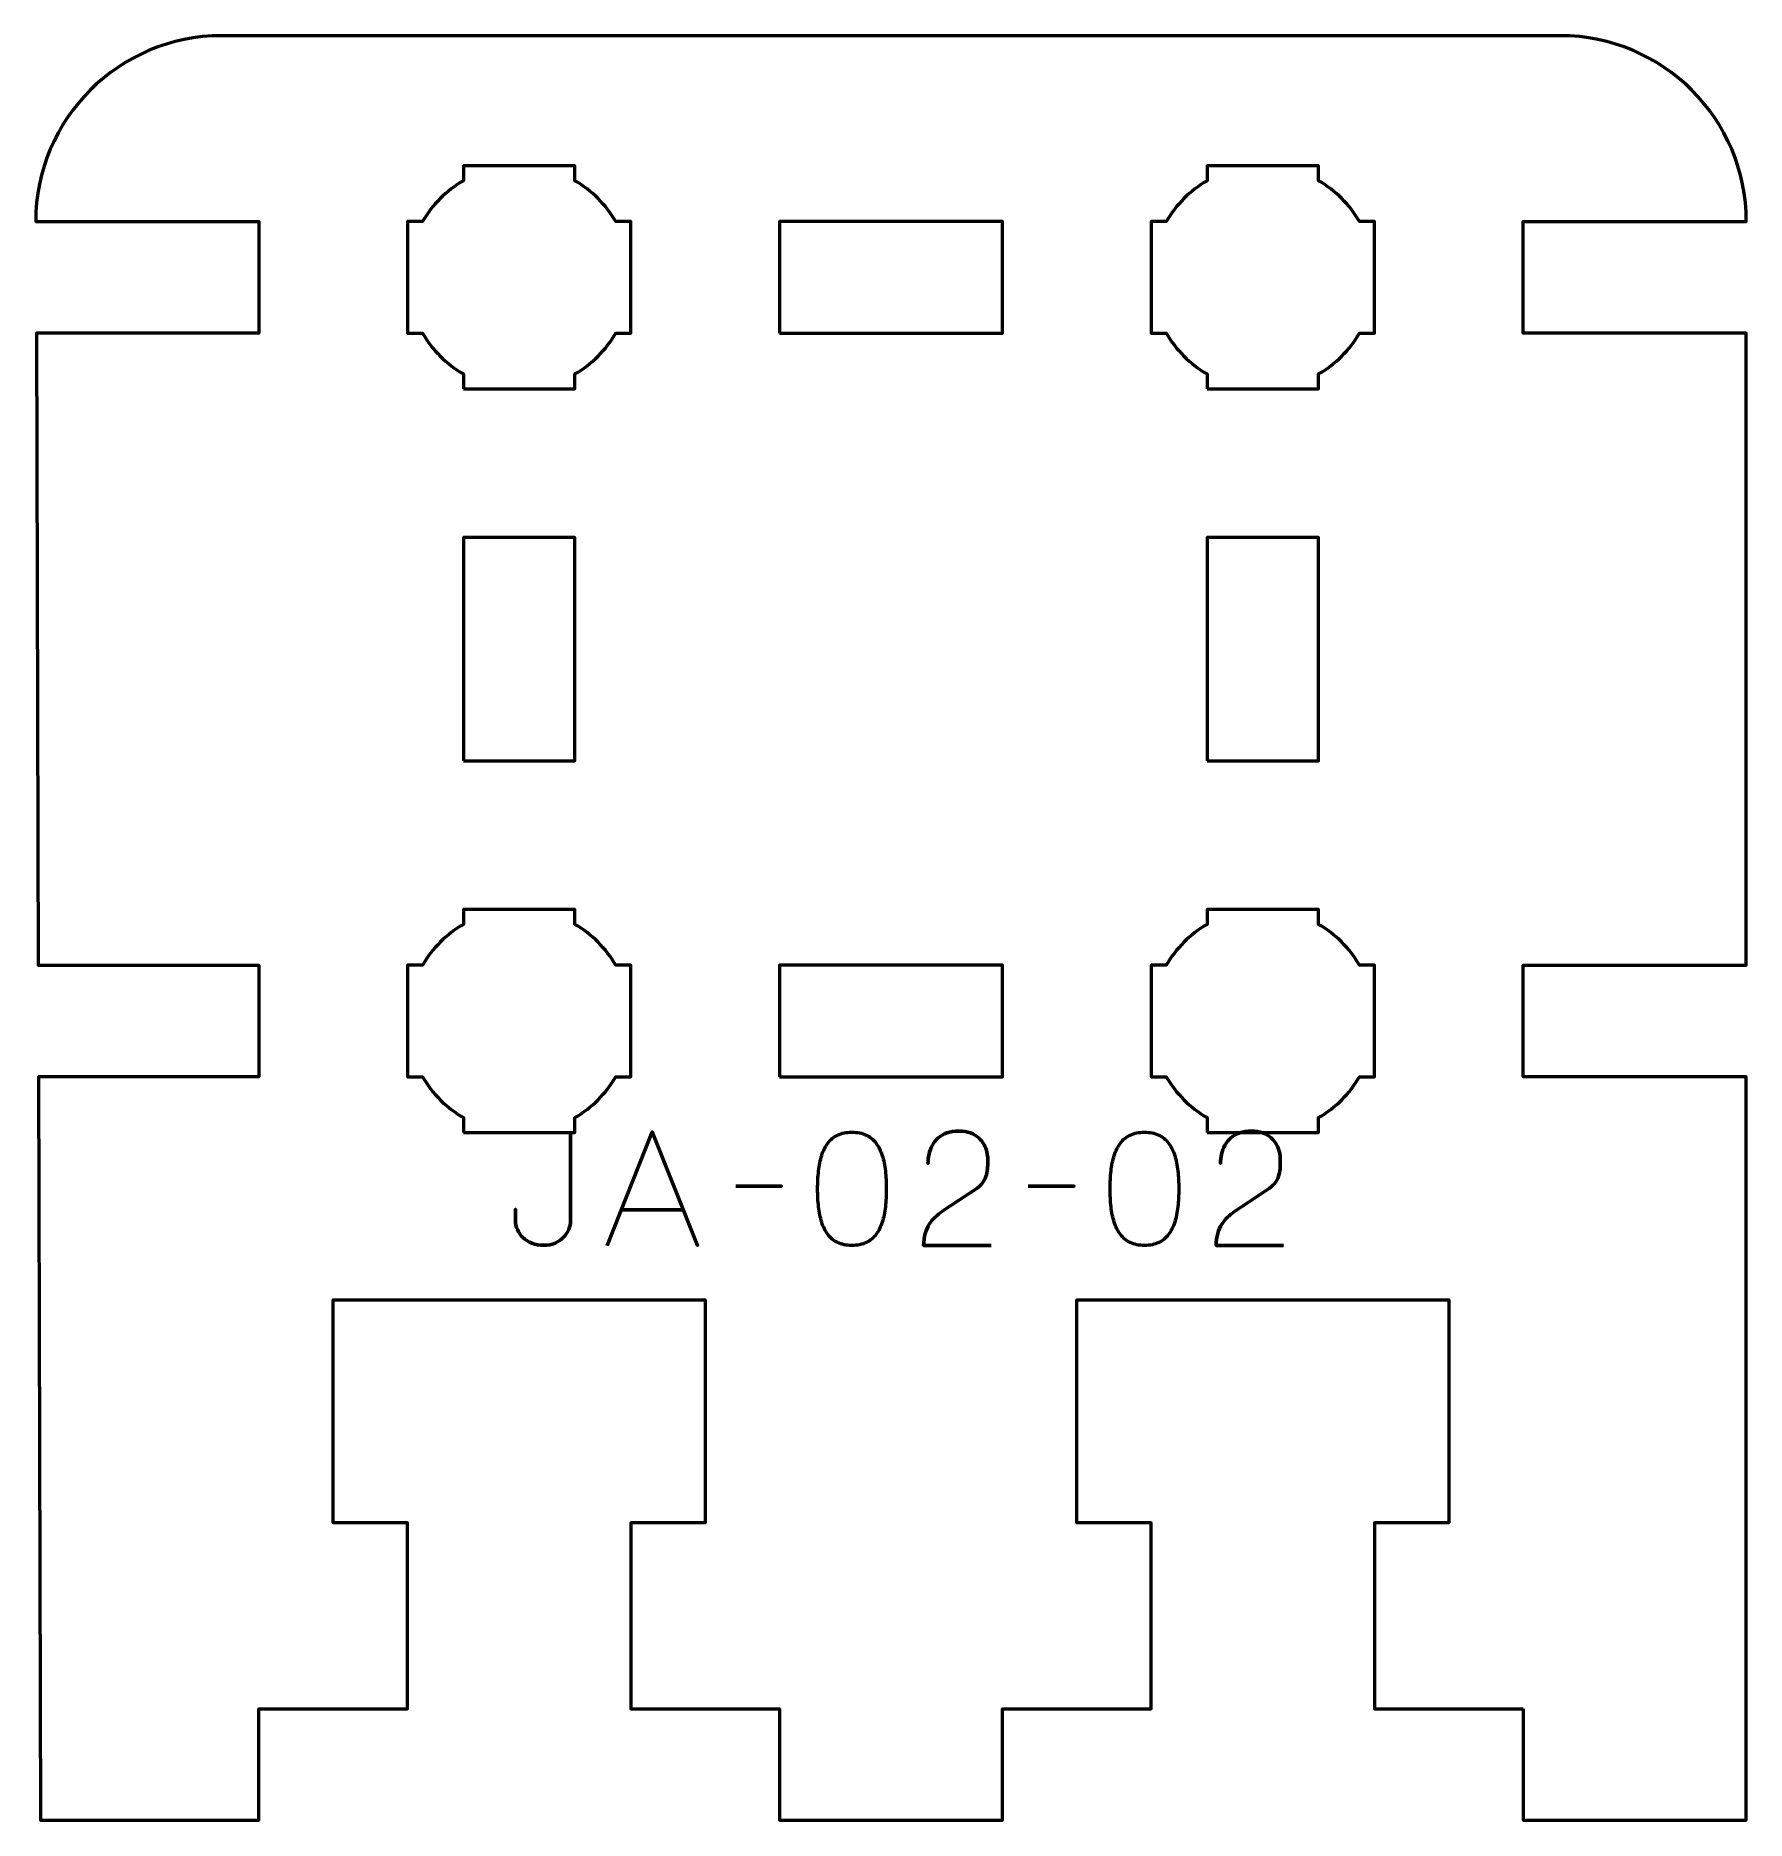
# Model space of a CAD drawing. Header units: centimetres. Extents: x -12.8 to -8.2, y -17.25 to -12.45.
import ezdxf

# ---------------------------------------------------------------- set-up
doc = ezdxf.new("R2010")
doc.units = ezdxf.units.CM
doc.header["$MEASUREMENT"] = 0
doc.layers.add('Layer 1', color=7, linetype='Continuous')

msp = doc.modelspace()

# ---------------------------------------------------------------- linework, layer by layer
at = {"layer": 'Layer 1', "lineweight": 53}
for points in [[(-10.8, -13.25), (-10.2, -13.25), (-10.2, -12.95), (-10.8, -12.95), (-10.8, -13.25)], [(-10.8, -15.25), (-10.2, -15.25), (-10.2, -14.95), (-10.8, -14.95), (-10.8, -15.25)]]:
    msp.add_lwpolyline(points, close=True, dxfattribs=at)
for points, knots in [([(-8.8, -16.95), (-8.8, -16.95), (-9.2, -16.95001), (-9.2, -16.95001), (-9.2, -16.95001), (-9.2, -16.95001), (-9.2, -16.45), (-9.2, -16.45), (-9.2, -16.45), (-9.2, -16.45), (-9, -16.44999), (-9, -16.44999), (-9, -16.44999), (-9, -16.44999), (-9, -15.85), (-9, -15.85), (-9, -15.85), (-9.38333, -15.85), (-9.61667, -15.85), (-10, -15.85), (-10, -15.85), (-10, -15.85), (-10, -16.44999), (-10, -16.44999), (-10, -16.44999), (-10, -16.44999), (-9.8, -16.45), (-9.8, -16.45), (-9.8, -16.45), (-9.8, -16.45), (-9.8, -16.95), (-9.8, -16.95), (-9.8, -16.95), (-9.8, -16.95), (-10.2, -16.95), (-10.2, -16.95), (-10.2, -16.95), (-10.2, -16.95), (-10.2, -17.25), (-10.2, -17.25), (-10.2, -17.25), (-10.2, -17.25), (-10.8, -17.25), (-10.8, -17.25), (-10.8, -17.25), (-10.8, -17.25), (-10.8, -16.95), (-10.8, -16.95), (-10.8, -16.95), (-10.8, -16.95), (-11.2, -16.95001), (-11.2, -16.95001), (-11.2, -16.95001), (-11.2, -16.95001), (-11.2, -16.45), (-11.2, -16.45), (-11.2, -16.45), (-11.2, -16.45), (-11, -16.44999), (-11, -16.44999), (-11, -16.44999), (-11, -16.44999), (-11, -15.85), (-11, -15.85), (-11, -15.85), (-11.38333, -15.85), (-11.61667, -15.85), (-12, -15.85), (-12, -15.85), (-12, -15.85), (-12, -16.44999), (-12, -16.44999), (-12, -16.44999), (-12, -16.44999), (-11.8, -16.45), (-11.8, -16.45), (-11.8, -16.45), (-11.8, -16.45), (-11.8, -16.95), (-11.8, -16.95), (-11.8, -16.95), (-11.8, -16.95), (-12.2, -16.95), (-12.2, -16.95), (-12.2, -16.95), (-12.2, -16.95), (-12.2, -17.25), (-12.2, -17.25), (-12.2, -17.25), (-12.2, -17.25), (-12.7875, -17.25), (-12.7875, -17.25), (-12.7875, -17.25), (-12.7875, -17.25), (-12.79281, -15.25), (-12.79281, -15.25), (-12.79281, -15.25), (-12.79281, -15.25), (-12.2, -15.25), (-12.2, -15.25), (-12.2, -15.25), (-12.2, -15.25), (-12.2, -14.95), (-12.2, -14.95), (-12.2, -14.95), (-12.2, -14.95), (-12.79361, -14.95), (-12.79361, -14.95), (-12.79361, -14.95), (-12.79361, -14.95), (-12.79812, -13.25), (-12.79812, -13.25), (-12.79812, -13.25), (-12.79812, -13.25), (-12.2, -13.25), (-12.2, -13.25), (-12.2, -13.25), (-12.2, -13.25), (-12.2, -12.95), (-12.2, -12.95), (-12.2, -12.95), (-12.2, -12.95), (-12.8, -12.95), (-12.8, -12.95), (-12.8, -12.95), (-12.8, -12.67391), (-12.57609, -12.45), (-12.3, -12.45), (-12.3, -12.45), (-12.3, -12.45), (-8.7, -12.45), (-8.7, -12.45), (-8.7, -12.45), (-8.42391, -12.45), (-8.2, -12.67391), (-8.2, -12.95), (-8.2, -12.95), (-8.2, -12.95), (-8.8, -12.95), (-8.8, -12.95), (-8.8, -12.95), (-8.8, -12.95), (-8.8, -13.25), (-8.8, -13.25), (-8.8, -13.25), (-8.8, -13.25), (-8.2, -13.25), (-8.2, -13.25), (-8.2, -13.25), (-8.2, -13.25), (-8.2, -14.95), (-8.2, -14.95), (-8.2, -14.95), (-8.2, -14.95), (-8.8, -14.95), (-8.8, -14.95), (-8.8, -14.95), (-8.8, -14.95), (-8.8, -15.25), (-8.8, -15.25), (-8.8, -15.25), (-8.8, -15.25), (-8.2, -15.25), (-8.2, -15.25), (-8.2, -15.25), (-8.2, -15.25), (-8.2, -16.95001), (-8.2, -16.95001), (-8.2, -16.95001), (-8.2, -16.95001), (-8.2, -16.95), (-8.2, -16.95), (-8.2, -16.95), (-8.2, -16.95), (-8.2, -17.25), (-8.2, -17.25), (-8.2, -17.25), (-8.2, -17.25), (-8.8, -17.25), (-8.8, -17.25), (-8.8, -17.25), (-8.8, -17.25), (-8.8, -16.95), (-8.8, -16.95)], [0, 0, 0, 0, 0.0217391, 0.0217391, 0.0217391, 0.0217391, 0.0434783, 0.0434783, 0.0434783, 0.0434783, 0.0652174, 0.0652174, 0.0652174, 0.0652174, 0.0869565, 0.0869565, 0.0869565, 0.0869565, 0.1086957, 0.1086957, 0.1086957, 0.1086957, 0.1304348, 0.1304348, 0.1304348, 0.1304348, 0.1521739, 0.1521739, 0.1521739, 0.1521739, 0.173913, 0.173913, 0.173913, 0.173913, 0.1956522, 0.1956522, 0.1956522, 0.1956522, 0.2173913, 0.2173913, 0.2173913, 0.2173913, 0.2391304, 0.2391304, 0.2391304, 0.2391304, 0.2608696, 0.2608696, 0.2608696, 0.2608696, 0.2826087, 0.2826087, 0.2826087, 0.2826087, 0.3043478, 0.3043478, 0.3043478, 0.3043478, 0.326087, 0.326087, 0.326087, 0.326087, 0.3478261, 0.3478261, 0.3478261, 0.3478261, 0.3695652, 0.3695652, 0.3695652, 0.3695652, 0.3913043, 0.3913043, 0.3913043, 0.3913043, 0.4130435, 0.4130435, 0.4130435, 0.4130435, 0.4347826, 0.4347826, 0.4347826, 0.4347826, 0.4565217, 0.4565217, 0.4565217, 0.4565217, 0.4782609, 0.4782609, 0.4782609, 0.4782609, 0.5, 0.5, 0.5, 0.5, 0.5217391, 0.5217391, 0.5217391, 0.5217391, 0.5434783, 0.5434783, 0.5434783, 0.5434783, 0.5652174, 0.5652174, 0.5652174, 0.5652174, 0.5869565, 0.5869565, 0.5869565, 0.5869565, 0.6086957, 0.6086957, 0.6086957, 0.6086957, 0.6304348, 0.6304348, 0.6304348, 0.6304348, 0.6521739, 0.6521739, 0.6521739, 0.6521739, 0.673913, 0.673913, 0.673913, 0.673913, 0.6956522, 0.6956522, 0.6956522, 0.6956522, 0.7173913, 0.7173913, 0.7173913, 0.7173913, 0.7391304, 0.7391304, 0.7391304, 0.7391304, 0.7608696, 0.7608696, 0.7608696, 0.7608696, 0.7826087, 0.7826087, 0.7826087, 0.7826087, 0.8043478, 0.8043478, 0.8043478, 0.8043478, 0.826087, 0.826087, 0.826087, 0.826087, 0.8478261, 0.8478261, 0.8478261, 0.8478261, 0.8695652, 0.8695652, 0.8695652, 0.8695652, 0.8913043, 0.8913043, 0.8913043, 0.8913043, 0.9130435, 0.9130435, 0.9130435, 0.9130435, 0.9347826, 0.9347826, 0.9347826, 0.9347826, 0.9565217, 0.9565217, 0.9565217, 0.9565217, 0.9782609, 0.9782609, 0.9782609, 0.9782609, 1, 1, 1, 1]), ([(-11.65, -13.4), (-11.65, -13.4), (-11.65, -13.35985), (-11.65, -13.35985), (-11.65, -13.35985), (-11.69553, -13.3335), (-11.73349, -13.29553), (-11.75984, -13.25), (-11.75984, -13.25), (-11.75984, -13.25), (-11.8, -13.25), (-11.8, -13.25), (-11.8, -13.25), (-11.8, -13.25), (-11.8, -13.1), (-11.8, -13.1), (-11.8, -13.1), (-11.8, -13.1), (-11.8, -12.95), (-11.8, -12.95), (-11.8, -12.95), (-11.8, -12.95), (-11.75984, -12.95), (-11.75984, -12.95), (-11.75984, -12.95), (-11.73349, -12.90447), (-11.69553, -12.8665), (-11.65, -12.84015), (-11.65, -12.84015), (-11.65, -12.84015), (-11.65, -12.8), (-11.65, -12.8), (-11.65, -12.8), (-11.65, -12.8), (-11.5, -12.8), (-11.5, -12.8), (-11.5, -12.8), (-11.5, -12.8), (-11.35, -12.8), (-11.35, -12.8), (-11.35, -12.8), (-11.35, -12.8), (-11.35, -12.84015), (-11.35, -12.84015), (-11.35, -12.84015), (-11.30447, -12.8665), (-11.26651, -12.90447), (-11.24016, -12.95), (-11.24016, -12.95), (-11.24016, -12.95), (-11.2, -12.95), (-11.2, -12.95), (-11.2, -12.95), (-11.2, -12.95), (-11.2, -13.1), (-11.2, -13.1), (-11.2, -13.1), (-11.2, -13.1), (-11.2, -13.25), (-11.2, -13.25), (-11.2, -13.25), (-11.2, -13.25), (-11.24016, -13.25), (-11.24016, -13.25), (-11.24016, -13.25), (-11.26651, -13.29553), (-11.30447, -13.3335), (-11.35, -13.35985), (-11.35, -13.35985), (-11.35, -13.35985), (-11.35, -13.4), (-11.35, -13.4), (-11.35, -13.4), (-11.35, -13.4), (-11.5, -13.4), (-11.5, -13.4), (-11.5, -13.4), (-11.5, -13.4), (-11.65, -13.4), (-11.65, -13.4)], [0, 0, 0, 0, 0.05, 0.05, 0.05, 0.05, 0.1, 0.1, 0.1, 0.1, 0.15, 0.15, 0.15, 0.15, 0.2, 0.2, 0.2, 0.2, 0.25, 0.25, 0.25, 0.25, 0.3, 0.3, 0.3, 0.3, 0.35, 0.35, 0.35, 0.35, 0.4, 0.4, 0.4, 0.4, 0.45, 0.45, 0.45, 0.45, 0.5, 0.5, 0.5, 0.5, 0.55, 0.55, 0.55, 0.55, 0.6, 0.6, 0.6, 0.6, 0.65, 0.65, 0.65, 0.65, 0.7, 0.7, 0.7, 0.7, 0.75, 0.75, 0.75, 0.75, 0.8, 0.8, 0.8, 0.8, 0.85, 0.85, 0.85, 0.85, 0.9, 0.9, 0.9, 0.9, 0.95, 0.95, 0.95, 0.95, 1, 1, 1, 1]), ([(-9.65, -13.4), (-9.65, -13.4), (-9.65, -13.35985), (-9.65, -13.35985), (-9.65, -13.35985), (-9.69553, -13.3335), (-9.73349, -13.29553), (-9.75984, -13.25), (-9.75984, -13.25), (-9.75984, -13.25), (-9.8, -13.25), (-9.8, -13.25), (-9.8, -13.25), (-9.8, -13.25), (-9.8, -13.1), (-9.8, -13.1), (-9.8, -13.1), (-9.8, -13.1), (-9.8, -12.95), (-9.8, -12.95), (-9.8, -12.95), (-9.8, -12.95), (-9.75984, -12.95), (-9.75984, -12.95), (-9.75984, -12.95), (-9.73349, -12.90447), (-9.69553, -12.8665), (-9.65, -12.84015), (-9.65, -12.84015), (-9.65, -12.84015), (-9.65, -12.8), (-9.65, -12.8), (-9.65, -12.8), (-9.65, -12.8), (-9.5, -12.8), (-9.5, -12.8), (-9.5, -12.8), (-9.5, -12.8), (-9.35, -12.8), (-9.35, -12.8), (-9.35, -12.8), (-9.35, -12.8), (-9.35, -12.84015), (-9.35, -12.84015), (-9.35, -12.84015), (-9.30447, -12.8665), (-9.26651, -12.90447), (-9.24016, -12.95), (-9.24016, -12.95), (-9.24016, -12.95), (-9.2, -12.95), (-9.2, -12.95), (-9.2, -12.95), (-9.2, -12.95), (-9.2, -13.1), (-9.2, -13.1), (-9.2, -13.1), (-9.2, -13.1), (-9.2, -13.25), (-9.2, -13.25), (-9.2, -13.25), (-9.2, -13.25), (-9.24016, -13.25), (-9.24016, -13.25), (-9.24016, -13.25), (-9.26651, -13.29553), (-9.30447, -13.3335), (-9.35, -13.35985), (-9.35, -13.35985), (-9.35, -13.35985), (-9.35, -13.4), (-9.35, -13.4), (-9.35, -13.4), (-9.35, -13.4), (-9.5, -13.4), (-9.5, -13.4), (-9.5, -13.4), (-9.5, -13.4), (-9.65, -13.4), (-9.65, -13.4)], [0, 0, 0, 0, 0.05, 0.05, 0.05, 0.05, 0.1, 0.1, 0.1, 0.1, 0.15, 0.15, 0.15, 0.15, 0.2, 0.2, 0.2, 0.2, 0.25, 0.25, 0.25, 0.25, 0.3, 0.3, 0.3, 0.3, 0.35, 0.35, 0.35, 0.35, 0.4, 0.4, 0.4, 0.4, 0.45, 0.45, 0.45, 0.45, 0.5, 0.5, 0.5, 0.5, 0.55, 0.55, 0.55, 0.55, 0.6, 0.6, 0.6, 0.6, 0.65, 0.65, 0.65, 0.65, 0.7, 0.7, 0.7, 0.7, 0.75, 0.75, 0.75, 0.75, 0.8, 0.8, 0.8, 0.8, 0.85, 0.85, 0.85, 0.85, 0.9, 0.9, 0.9, 0.9, 0.95, 0.95, 0.95, 0.95, 1, 1, 1, 1]), ([(-11.65, -14.4), (-11.65, -14.4), (-11.65, -13.8), (-11.65, -13.8), (-11.65, -13.8), (-11.65, -13.8), (-11.35, -13.8), (-11.35, -13.8), (-11.35, -13.8), (-11.35, -13.8), (-11.35, -14.4), (-11.35, -14.4), (-11.35, -14.4), (-11.35, -14.4), (-11.65, -14.4), (-11.65, -14.4)], [0, 0, 0, 0, 0.25, 0.25, 0.25, 0.25, 0.5, 0.5, 0.5, 0.5, 0.75, 0.75, 0.75, 0.75, 1, 1, 1, 1]), ([(-9.65, -14.4), (-9.65, -14.4), (-9.65, -13.8), (-9.65, -13.8), (-9.65, -13.8), (-9.65, -13.8), (-9.35, -13.8), (-9.35, -13.8), (-9.35, -13.8), (-9.35, -13.8), (-9.35, -14.4), (-9.35, -14.4), (-9.35, -14.4), (-9.35, -14.4), (-9.65, -14.4), (-9.65, -14.4)], [0, 0, 0, 0, 0.25, 0.25, 0.25, 0.25, 0.5, 0.5, 0.5, 0.5, 0.75, 0.75, 0.75, 0.75, 1, 1, 1, 1]), ([(-11.65, -15.4), (-11.65, -15.4), (-11.65, -15.35985), (-11.65, -15.35985), (-11.65, -15.35985), (-11.69553, -15.3335), (-11.73349, -15.29553), (-11.75984, -15.25), (-11.75984, -15.25), (-11.75984, -15.25), (-11.8, -15.25), (-11.8, -15.25), (-11.8, -15.25), (-11.8, -15.25), (-11.8, -15.1), (-11.8, -15.1), (-11.8, -15.1), (-11.8, -15.1), (-11.8, -14.95), (-11.8, -14.95), (-11.8, -14.95), (-11.8, -14.95), (-11.75984, -14.95), (-11.75984, -14.95), (-11.75984, -14.95), (-11.73349, -14.90447), (-11.69553, -14.8665), (-11.65, -14.84015), (-11.65, -14.84015), (-11.65, -14.84015), (-11.65, -14.8), (-11.65, -14.8), (-11.65, -14.8), (-11.65, -14.8), (-11.5, -14.8), (-11.5, -14.8), (-11.5, -14.8), (-11.5, -14.8), (-11.35, -14.8), (-11.35, -14.8), (-11.35, -14.8), (-11.35, -14.8), (-11.35, -14.84015), (-11.35, -14.84015), (-11.35, -14.84015), (-11.30447, -14.8665), (-11.26651, -14.90447), (-11.24016, -14.95), (-11.24016, -14.95), (-11.24016, -14.95), (-11.2, -14.95), (-11.2, -14.95), (-11.2, -14.95), (-11.2, -14.95), (-11.2, -15.1), (-11.2, -15.1), (-11.2, -15.1), (-11.2, -15.1), (-11.2, -15.25), (-11.2, -15.25), (-11.2, -15.25), (-11.2, -15.25), (-11.24016, -15.25), (-11.24016, -15.25), (-11.24016, -15.25), (-11.26651, -15.29553), (-11.30447, -15.3335), (-11.35, -15.35985), (-11.35, -15.35985), (-11.35, -15.35985), (-11.35, -15.4), (-11.35, -15.4), (-11.35, -15.4), (-11.35, -15.4), (-11.5, -15.4), (-11.5, -15.4), (-11.5, -15.4), (-11.5, -15.4), (-11.65, -15.4), (-11.65, -15.4)], [0, 0, 0, 0, 0.05, 0.05, 0.05, 0.05, 0.1, 0.1, 0.1, 0.1, 0.15, 0.15, 0.15, 0.15, 0.2, 0.2, 0.2, 0.2, 0.25, 0.25, 0.25, 0.25, 0.3, 0.3, 0.3, 0.3, 0.35, 0.35, 0.35, 0.35, 0.4, 0.4, 0.4, 0.4, 0.45, 0.45, 0.45, 0.45, 0.5, 0.5, 0.5, 0.5, 0.55, 0.55, 0.55, 0.55, 0.6, 0.6, 0.6, 0.6, 0.65, 0.65, 0.65, 0.65, 0.7, 0.7, 0.7, 0.7, 0.75, 0.75, 0.75, 0.75, 0.8, 0.8, 0.8, 0.8, 0.85, 0.85, 0.85, 0.85, 0.9, 0.9, 0.9, 0.9, 0.95, 0.95, 0.95, 0.95, 1, 1, 1, 1]), ([(-9.65, -15.4), (-9.65, -15.4), (-9.65, -15.35985), (-9.65, -15.35985), (-9.65, -15.35985), (-9.69553, -15.3335), (-9.73349, -15.29553), (-9.75984, -15.25), (-9.75984, -15.25), (-9.75984, -15.25), (-9.8, -15.25), (-9.8, -15.25), (-9.8, -15.25), (-9.8, -15.25), (-9.8, -15.1), (-9.8, -15.1), (-9.8, -15.1), (-9.8, -15.1), (-9.8, -14.95), (-9.8, -14.95), (-9.8, -14.95), (-9.8, -14.95), (-9.75984, -14.95), (-9.75984, -14.95), (-9.75984, -14.95), (-9.73349, -14.90447), (-9.69553, -14.8665), (-9.65, -14.84015), (-9.65, -14.84015), (-9.65, -14.84015), (-9.65, -14.8), (-9.65, -14.8), (-9.65, -14.8), (-9.65, -14.8), (-9.5, -14.8), (-9.5, -14.8), (-9.5, -14.8), (-9.5, -14.8), (-9.35, -14.8), (-9.35, -14.8), (-9.35, -14.8), (-9.35, -14.8), (-9.35, -14.84015), (-9.35, -14.84015), (-9.35, -14.84015), (-9.30447, -14.8665), (-9.26651, -14.90447), (-9.24016, -14.95), (-9.24016, -14.95), (-9.24016, -14.95), (-9.2, -14.95), (-9.2, -14.95), (-9.2, -14.95), (-9.2, -14.95), (-9.2, -15.1), (-9.2, -15.1), (-9.2, -15.1), (-9.2, -15.1), (-9.2, -15.25), (-9.2, -15.25), (-9.2, -15.25), (-9.2, -15.25), (-9.24016, -15.25), (-9.24016, -15.25), (-9.24016, -15.25), (-9.26651, -15.29553), (-9.30447, -15.3335), (-9.35, -15.35985), (-9.35, -15.35985), (-9.35, -15.35985), (-9.35, -15.4), (-9.35, -15.4), (-9.35, -15.4), (-9.35, -15.4), (-9.5, -15.4), (-9.5, -15.4), (-9.5, -15.4), (-9.5, -15.4), (-9.65, -15.4), (-9.65, -15.4)], [0, 0, 0, 0, 0.05, 0.05, 0.05, 0.05, 0.1, 0.1, 0.1, 0.1, 0.15, 0.15, 0.15, 0.15, 0.2, 0.2, 0.2, 0.2, 0.25, 0.25, 0.25, 0.25, 0.3, 0.3, 0.3, 0.3, 0.35, 0.35, 0.35, 0.35, 0.4, 0.4, 0.4, 0.4, 0.45, 0.45, 0.45, 0.45, 0.5, 0.5, 0.5, 0.5, 0.55, 0.55, 0.55, 0.55, 0.6, 0.6, 0.6, 0.6, 0.65, 0.65, 0.65, 0.65, 0.7, 0.7, 0.7, 0.7, 0.75, 0.75, 0.75, 0.75, 0.8, 0.8, 0.8, 0.8, 0.85, 0.85, 0.85, 0.85, 0.9, 0.9, 0.9, 0.9, 0.95, 0.95, 0.95, 0.95, 1, 1, 1, 1])]:
    msp.add_open_spline(points, degree=3, knots=knots, dxfattribs=at)
at = {"layer": 'Layer 1', "color": 5, "lineweight": 53}
for points, knots in [([(-11.36147, -15.40035), (-11.36147, -15.40035), (-11.36189, -15.63742), (-11.36189, -15.63742), (-11.36189, -15.63742), (-11.36189, -15.64511), (-11.36352, -15.65287), (-11.36662, -15.66056), (-11.36662, -15.66056), (-11.3698, -15.66832), (-11.37445, -15.67538), (-11.38059, -15.68187), (-11.38059, -15.68187), (-11.3868, -15.68829), (-11.39435, -15.69351), (-11.40331, -15.69739), (-11.40331, -15.69739), (-11.41234, -15.70134), (-11.42264, -15.70332), (-11.43428, -15.70346), (-11.43428, -15.70346), (-11.44593, -15.70346), (-11.45644, -15.70155), (-11.46575, -15.69781), (-11.46575, -15.69781), (-11.47507, -15.694), (-11.48304, -15.68892), (-11.4896, -15.6825), (-11.4896, -15.6825), (-11.49623, -15.67608), (-11.50124, -15.66903), (-11.50477, -15.66119), (-11.50477, -15.66119), (-11.5083, -15.65336), (-11.51006, -15.64546), (-11.51006, -15.63742), (-11.51006, -15.63742), (-11.51006, -15.63742), (-11.51006, -15.60609), (-11.51006, -15.60609), (-11.51006, -15.60609), (-11.51006, -15.60609), (-11.51006, -15.63742), (-11.51006, -15.63742), (-11.51006, -15.63742), (-11.51006, -15.64546), (-11.5083, -15.65336), (-11.50477, -15.66119), (-11.50477, -15.66119), (-11.50124, -15.66903), (-11.49623, -15.67608), (-11.4896, -15.6825), (-11.4896, -15.6825), (-11.48304, -15.68892), (-11.47507, -15.694), (-11.46575, -15.69781), (-11.46575, -15.69781), (-11.45644, -15.70155), (-11.44593, -15.70346), (-11.43428, -15.70346), (-11.43428, -15.70346), (-11.42264, -15.70332), (-11.41234, -15.70134), (-11.40331, -15.69739), (-11.40331, -15.69739), (-11.39435, -15.69351), (-11.3868, -15.68829), (-11.38059, -15.68187), (-11.38059, -15.68187), (-11.37445, -15.67538), (-11.3698, -15.66832), (-11.36662, -15.66056), (-11.36662, -15.66056), (-11.36352, -15.65287), (-11.36189, -15.64511), (-11.36189, -15.63742), (-11.36189, -15.63742), (-11.36189, -15.63742), (-11.36147, -15.40035), (-11.36147, -15.40035)], [0, 0, 0, 0, 0.05, 0.05, 0.05, 0.05, 0.1, 0.1, 0.1, 0.1, 0.15, 0.15, 0.15, 0.15, 0.2, 0.2, 0.2, 0.2, 0.25, 0.25, 0.25, 0.25, 0.3, 0.3, 0.3, 0.3, 0.35, 0.35, 0.35, 0.35, 0.4, 0.4, 0.4, 0.4, 0.45, 0.45, 0.45, 0.45, 0.5, 0.5, 0.5, 0.5, 0.55, 0.55, 0.55, 0.55, 0.6, 0.6, 0.6, 0.6, 0.65, 0.65, 0.65, 0.65, 0.7, 0.7, 0.7, 0.7, 0.75, 0.75, 0.75, 0.75, 0.8, 0.8, 0.8, 0.8, 0.85, 0.85, 0.85, 0.85, 0.9, 0.9, 0.9, 0.9, 0.95, 0.95, 0.95, 0.95, 1, 1, 1, 1]), ([(-11.26326, -15.70388), (-11.26326, -15.70388), (-11.14219, -15.39866), (-11.14219, -15.39866), (-11.14219, -15.39866), (-11.14219, -15.39866), (-11.02069, -15.70388), (-11.02069, -15.70388), (-11.02069, -15.70388), (-11.02069, -15.70388), (-11.14219, -15.39866), (-11.14219, -15.39866), (-11.14219, -15.39866), (-11.14219, -15.39866), (-11.26326, -15.70388), (-11.26326, -15.70388)], [0, 0, 0, 0, 0.25, 0.25, 0.25, 0.25, 0.5, 0.5, 0.5, 0.5, 0.75, 0.75, 0.75, 0.75, 1, 1, 1, 1]), ([(-10.60498, -15.70388), (-10.59017, -15.70381), (-10.5774, -15.7012), (-10.56674, -15.69612), (-10.56674, -15.69612), (-10.55616, -15.69104), (-10.54734, -15.68377), (-10.54029, -15.67453), (-10.54029, -15.67453), (-10.5333, -15.66522), (-10.5278, -15.65421), (-10.52371, -15.64151), (-10.52371, -15.64151), (-10.51968, -15.62881), (-10.51679, -15.61491), (-10.51517, -15.59967), (-10.51517, -15.59967), (-10.51347, -15.58443), (-10.51263, -15.56841), (-10.5127, -15.55148), (-10.5127, -15.55148), (-10.51263, -15.53462), (-10.51347, -15.5186), (-10.51517, -15.50343), (-10.51517, -15.50343), (-10.51679, -15.48826), (-10.51968, -15.47429), (-10.52371, -15.46159), (-10.52371, -15.46159), (-10.5278, -15.44896), (-10.5333, -15.43796), (-10.54029, -15.42857), (-10.54029, -15.42857), (-10.54734, -15.41926), (-10.55616, -15.41199), (-10.56674, -15.40691), (-10.56674, -15.40691), (-10.5774, -15.40176), (-10.59017, -15.39915), (-10.60498, -15.39908), (-10.60498, -15.39908), (-10.6198, -15.39915), (-10.63257, -15.40176), (-10.64323, -15.40691), (-10.64323, -15.40691), (-10.65381, -15.41199), (-10.66263, -15.41926), (-10.66968, -15.42857), (-10.66968, -15.42857), (-10.67667, -15.43796), (-10.68217, -15.44896), (-10.68626, -15.46159), (-10.68626, -15.46159), (-10.69029, -15.47429), (-10.69318, -15.48826), (-10.6948, -15.50343), (-10.6948, -15.50343), (-10.69649, -15.5186), (-10.69734, -15.53462), (-10.69727, -15.55148), (-10.69727, -15.55148), (-10.69734, -15.56841), (-10.69649, -15.58443), (-10.6948, -15.59967), (-10.6948, -15.59967), (-10.69318, -15.61491), (-10.69029, -15.62881), (-10.68626, -15.64151), (-10.68626, -15.64151), (-10.68217, -15.65421), (-10.67667, -15.66522), (-10.66968, -15.67453), (-10.66968, -15.67453), (-10.66263, -15.68377), (-10.65381, -15.69104), (-10.64323, -15.69612), (-10.64323, -15.69612), (-10.63257, -15.7012), (-10.6198, -15.70381), (-10.60498, -15.70388)], [0, 0, 0, 0, 0.05, 0.05, 0.05, 0.05, 0.1, 0.1, 0.1, 0.1, 0.15, 0.15, 0.15, 0.15, 0.2, 0.2, 0.2, 0.2, 0.25, 0.25, 0.25, 0.25, 0.3, 0.3, 0.3, 0.3, 0.35, 0.35, 0.35, 0.35, 0.4, 0.4, 0.4, 0.4, 0.45, 0.45, 0.45, 0.45, 0.5, 0.5, 0.5, 0.5, 0.55, 0.55, 0.55, 0.55, 0.6, 0.6, 0.6, 0.6, 0.65, 0.65, 0.65, 0.65, 0.7, 0.7, 0.7, 0.7, 0.75, 0.75, 0.75, 0.75, 0.8, 0.8, 0.8, 0.8, 0.85, 0.85, 0.85, 0.85, 0.9, 0.9, 0.9, 0.9, 0.95, 0.95, 0.95, 0.95, 1, 1, 1, 1]), ([(-10.60498, -15.70388), (-10.59017, -15.70381), (-10.5774, -15.7012), (-10.56674, -15.69612), (-10.56674, -15.69612), (-10.55616, -15.69104), (-10.54734, -15.68377), (-10.54029, -15.67453), (-10.54029, -15.67453), (-10.5333, -15.66522), (-10.5278, -15.65421), (-10.52371, -15.64151), (-10.52371, -15.64151), (-10.51968, -15.62881), (-10.51679, -15.61491), (-10.51517, -15.59967), (-10.51517, -15.59967), (-10.51347, -15.58443), (-10.51263, -15.56841), (-10.5127, -15.55148), (-10.5127, -15.55148), (-10.51263, -15.53462), (-10.51347, -15.5186), (-10.51517, -15.50343), (-10.51517, -15.50343), (-10.51679, -15.48826), (-10.51968, -15.47429), (-10.52371, -15.46159), (-10.52371, -15.46159), (-10.5278, -15.44896), (-10.5333, -15.43796), (-10.54029, -15.42857), (-10.54029, -15.42857), (-10.54734, -15.41926), (-10.55616, -15.41199), (-10.56674, -15.40691), (-10.56674, -15.40691), (-10.5774, -15.40176), (-10.59017, -15.39915), (-10.60498, -15.39908), (-10.60498, -15.39908), (-10.6198, -15.39915), (-10.63257, -15.40176), (-10.64323, -15.40691), (-10.64323, -15.40691), (-10.65381, -15.41199), (-10.66263, -15.41926), (-10.66968, -15.42857), (-10.66968, -15.42857), (-10.67667, -15.43796), (-10.68217, -15.44896), (-10.68626, -15.46159), (-10.68626, -15.46159), (-10.69029, -15.47429), (-10.69318, -15.48826), (-10.6948, -15.50343), (-10.6948, -15.50343), (-10.69649, -15.5186), (-10.69734, -15.53462), (-10.69727, -15.55148), (-10.69727, -15.55148), (-10.69734, -15.56841), (-10.69649, -15.58443), (-10.6948, -15.59967), (-10.6948, -15.59967), (-10.69318, -15.61491), (-10.69029, -15.62881), (-10.68626, -15.64151), (-10.68626, -15.64151), (-10.68217, -15.65421), (-10.67667, -15.66522), (-10.66968, -15.67453), (-10.66968, -15.67453), (-10.66263, -15.68377), (-10.65381, -15.69104), (-10.64323, -15.69612), (-10.64323, -15.69612), (-10.63257, -15.7012), (-10.6198, -15.70381), (-10.60498, -15.70388)], [0, 0, 0, 0, 0.05, 0.05, 0.05, 0.05, 0.1, 0.1, 0.1, 0.1, 0.15, 0.15, 0.15, 0.15, 0.2, 0.2, 0.2, 0.2, 0.25, 0.25, 0.25, 0.25, 0.3, 0.3, 0.3, 0.3, 0.35, 0.35, 0.35, 0.35, 0.4, 0.4, 0.4, 0.4, 0.45, 0.45, 0.45, 0.45, 0.5, 0.5, 0.5, 0.5, 0.55, 0.55, 0.55, 0.55, 0.6, 0.6, 0.6, 0.6, 0.65, 0.65, 0.65, 0.65, 0.7, 0.7, 0.7, 0.7, 0.75, 0.75, 0.75, 0.75, 0.8, 0.8, 0.8, 0.8, 0.85, 0.85, 0.85, 0.85, 0.9, 0.9, 0.9, 0.9, 0.95, 0.95, 0.95, 0.95, 1, 1, 1, 1]), ([(-10.23076, -15.70388), (-10.23076, -15.70388), (-10.41237, -15.70388), (-10.41237, -15.70388), (-10.41237, -15.70388), (-10.41202, -15.6916), (-10.41047, -15.68074), (-10.40785, -15.67142), (-10.40785, -15.67142), (-10.40517, -15.66211), (-10.40158, -15.65393), (-10.39713, -15.64687), (-10.39713, -15.64687), (-10.39261, -15.63982), (-10.38746, -15.63354), (-10.38161, -15.62803), (-10.38161, -15.62803), (-10.37575, -15.62246), (-10.36947, -15.61738), (-10.3627, -15.61258), (-10.3627, -15.61258), (-10.35593, -15.60785), (-10.34894, -15.60313), (-10.34167, -15.59847), (-10.34167, -15.59847), (-10.34167, -15.59847), (-10.26928, -15.55021), (-10.26928, -15.55021), (-10.26928, -15.55021), (-10.26188, -15.54499), (-10.25609, -15.53928), (-10.252, -15.53314), (-10.252, -15.53314), (-10.24784, -15.527), (-10.24494, -15.52051), (-10.24318, -15.51366), (-10.24318, -15.51366), (-10.24149, -15.50689), (-10.24043, -15.49991), (-10.24008, -15.49285), (-10.24008, -15.49285), (-10.23972, -15.48572), (-10.23958, -15.4786), (-10.23965, -15.47147), (-10.23965, -15.47147), (-10.23965, -15.46562), (-10.24043, -15.45934), (-10.24198, -15.45256), (-10.24198, -15.45256), (-10.2436, -15.44586), (-10.24614, -15.43916), (-10.24974, -15.43253), (-10.24974, -15.43253), (-10.25334, -15.42589), (-10.25814, -15.41983), (-10.26413, -15.41432), (-10.26413, -15.41432), (-10.27013, -15.40889), (-10.27754, -15.40452), (-10.28636, -15.4012), (-10.28636, -15.4012), (-10.29518, -15.39788), (-10.30555, -15.39619), (-10.31754, -15.39612), (-10.31754, -15.39612), (-10.32961, -15.39619), (-10.34026, -15.39788), (-10.34944, -15.40113), (-10.34944, -15.40113), (-10.35861, -15.40437), (-10.36644, -15.40889), (-10.37293, -15.4146), (-10.37293, -15.4146), (-10.37942, -15.42032), (-10.38464, -15.42695), (-10.38873, -15.43436), (-10.38873, -15.43436), (-10.39283, -15.44177), (-10.39579, -15.44967), (-10.39769, -15.458), (-10.39769, -15.458), (-10.3996, -15.46632), (-10.40052, -15.47479), (-10.40052, -15.48333), (-10.40052, -15.48333), (-10.40052, -15.47479), (-10.3996, -15.46632), (-10.39769, -15.458), (-10.39769, -15.458), (-10.39579, -15.44967), (-10.39283, -15.44177), (-10.38873, -15.43436), (-10.38873, -15.43436), (-10.38464, -15.42695), (-10.37942, -15.42032), (-10.37293, -15.4146), (-10.37293, -15.4146), (-10.36644, -15.40889), (-10.35861, -15.40437), (-10.34944, -15.40113), (-10.34944, -15.40113), (-10.34026, -15.39788), (-10.32961, -15.39619), (-10.31754, -15.39612), (-10.31754, -15.39612), (-10.30555, -15.39619), (-10.29518, -15.39788), (-10.28636, -15.4012), (-10.28636, -15.4012), (-10.27754, -15.40452), (-10.27013, -15.40889), (-10.26413, -15.41432), (-10.26413, -15.41432), (-10.25814, -15.41983), (-10.25334, -15.42589), (-10.24974, -15.43253), (-10.24974, -15.43253), (-10.24614, -15.43916), (-10.2436, -15.44586), (-10.24198, -15.45256), (-10.24198, -15.45256), (-10.24043, -15.45934), (-10.23965, -15.46562), (-10.23965, -15.47147), (-10.23965, -15.47147), (-10.23958, -15.4786), (-10.23972, -15.48572), (-10.24008, -15.49285), (-10.24008, -15.49285), (-10.24043, -15.49991), (-10.24149, -15.50689), (-10.24318, -15.51366), (-10.24318, -15.51366), (-10.24494, -15.52051), (-10.24784, -15.527), (-10.252, -15.53314), (-10.252, -15.53314), (-10.25609, -15.53928), (-10.26188, -15.54499), (-10.26928, -15.55021), (-10.26928, -15.55021), (-10.26928, -15.55021), (-10.34167, -15.59847), (-10.34167, -15.59847), (-10.34167, -15.59847), (-10.34894, -15.60313), (-10.35593, -15.60785), (-10.3627, -15.61258), (-10.3627, -15.61258), (-10.36947, -15.61738), (-10.37575, -15.62246), (-10.38161, -15.62803), (-10.38161, -15.62803), (-10.38746, -15.63354), (-10.39261, -15.63982), (-10.39713, -15.64687), (-10.39713, -15.64687), (-10.40158, -15.65393), (-10.40517, -15.66211), (-10.40785, -15.67142), (-10.40785, -15.67142), (-10.41047, -15.68074), (-10.41202, -15.6916), (-10.41237, -15.70388), (-10.41237, -15.70388), (-10.41237, -15.70388), (-10.23076, -15.70388), (-10.23076, -15.70388)], [0, 0, 0, 0, 0.0238095, 0.0238095, 0.0238095, 0.0238095, 0.047619, 0.047619, 0.047619, 0.047619, 0.0714286, 0.0714286, 0.0714286, 0.0714286, 0.0952381, 0.0952381, 0.0952381, 0.0952381, 0.1190476, 0.1190476, 0.1190476, 0.1190476, 0.1428571, 0.1428571, 0.1428571, 0.1428571, 0.1666667, 0.1666667, 0.1666667, 0.1666667, 0.1904762, 0.1904762, 0.1904762, 0.1904762, 0.2142857, 0.2142857, 0.2142857, 0.2142857, 0.2380952, 0.2380952, 0.2380952, 0.2380952, 0.2619048, 0.2619048, 0.2619048, 0.2619048, 0.2857143, 0.2857143, 0.2857143, 0.2857143, 0.3095238, 0.3095238, 0.3095238, 0.3095238, 0.3333333, 0.3333333, 0.3333333, 0.3333333, 0.3571429, 0.3571429, 0.3571429, 0.3571429, 0.3809524, 0.3809524, 0.3809524, 0.3809524, 0.4047619, 0.4047619, 0.4047619, 0.4047619, 0.4285714, 0.4285714, 0.4285714, 0.4285714, 0.452381, 0.452381, 0.452381, 0.452381, 0.4761905, 0.4761905, 0.4761905, 0.4761905, 0.5, 0.5, 0.5, 0.5, 0.5238095, 0.5238095, 0.5238095, 0.5238095, 0.547619, 0.547619, 0.547619, 0.547619, 0.5714286, 0.5714286, 0.5714286, 0.5714286, 0.5952381, 0.5952381, 0.5952381, 0.5952381, 0.6190476, 0.6190476, 0.6190476, 0.6190476, 0.6428571, 0.6428571, 0.6428571, 0.6428571, 0.6666667, 0.6666667, 0.6666667, 0.6666667, 0.6904762, 0.6904762, 0.6904762, 0.6904762, 0.7142857, 0.7142857, 0.7142857, 0.7142857, 0.7380952, 0.7380952, 0.7380952, 0.7380952, 0.7619048, 0.7619048, 0.7619048, 0.7619048, 0.7857143, 0.7857143, 0.7857143, 0.7857143, 0.8095238, 0.8095238, 0.8095238, 0.8095238, 0.8333333, 0.8333333, 0.8333333, 0.8333333, 0.8571429, 0.8571429, 0.8571429, 0.8571429, 0.8809524, 0.8809524, 0.8809524, 0.8809524, 0.9047619, 0.9047619, 0.9047619, 0.9047619, 0.9285714, 0.9285714, 0.9285714, 0.9285714, 0.952381, 0.952381, 0.952381, 0.952381, 0.9761905, 0.9761905, 0.9761905, 0.9761905, 1, 1, 1, 1]), ([(-9.81844, -15.70388), (-9.80363, -15.70381), (-9.79086, -15.7012), (-9.7802, -15.69612), (-9.7802, -15.69612), (-9.76962, -15.69104), (-9.7608, -15.68377), (-9.75375, -15.67453), (-9.75375, -15.67453), (-9.74676, -15.66522), (-9.74126, -15.65421), (-9.73717, -15.64151), (-9.73717, -15.64151), (-9.73314, -15.62881), (-9.73025, -15.61491), (-9.72863, -15.59967), (-9.72863, -15.59967), (-9.72693, -15.58443), (-9.72609, -15.56841), (-9.72616, -15.55148), (-9.72616, -15.55148), (-9.72609, -15.53462), (-9.72693, -15.5186), (-9.72863, -15.50343), (-9.72863, -15.50343), (-9.73025, -15.48826), (-9.73314, -15.47429), (-9.73717, -15.46159), (-9.73717, -15.46159), (-9.74126, -15.44896), (-9.74676, -15.43796), (-9.75375, -15.42857), (-9.75375, -15.42857), (-9.7608, -15.41926), (-9.76962, -15.41199), (-9.7802, -15.40691), (-9.7802, -15.40691), (-9.79086, -15.40176), (-9.80363, -15.39915), (-9.81844, -15.39908), (-9.81844, -15.39908), (-9.83326, -15.39915), (-9.84603, -15.40176), (-9.85669, -15.40691), (-9.85669, -15.40691), (-9.86727, -15.41199), (-9.87609, -15.41926), (-9.88314, -15.42857), (-9.88314, -15.42857), (-9.89013, -15.43796), (-9.89563, -15.44896), (-9.89972, -15.46159), (-9.89972, -15.46159), (-9.90375, -15.47429), (-9.90664, -15.48826), (-9.90826, -15.50343), (-9.90826, -15.50343), (-9.90995, -15.5186), (-9.9108, -15.53462), (-9.91073, -15.55148), (-9.91073, -15.55148), (-9.9108, -15.56841), (-9.90995, -15.58443), (-9.90826, -15.59967), (-9.90826, -15.59967), (-9.90664, -15.61491), (-9.90375, -15.62881), (-9.89972, -15.64151), (-9.89972, -15.64151), (-9.89563, -15.65421), (-9.89013, -15.66522), (-9.88314, -15.67453), (-9.88314, -15.67453), (-9.87609, -15.68377), (-9.86727, -15.69104), (-9.85669, -15.69612), (-9.85669, -15.69612), (-9.84603, -15.7012), (-9.83326, -15.70381), (-9.81844, -15.70388)], [0, 0, 0, 0, 0.05, 0.05, 0.05, 0.05, 0.1, 0.1, 0.1, 0.1, 0.15, 0.15, 0.15, 0.15, 0.2, 0.2, 0.2, 0.2, 0.25, 0.25, 0.25, 0.25, 0.3, 0.3, 0.3, 0.3, 0.35, 0.35, 0.35, 0.35, 0.4, 0.4, 0.4, 0.4, 0.45, 0.45, 0.45, 0.45, 0.5, 0.5, 0.5, 0.5, 0.55, 0.55, 0.55, 0.55, 0.6, 0.6, 0.6, 0.6, 0.65, 0.65, 0.65, 0.65, 0.7, 0.7, 0.7, 0.7, 0.75, 0.75, 0.75, 0.75, 0.8, 0.8, 0.8, 0.8, 0.85, 0.85, 0.85, 0.85, 0.9, 0.9, 0.9, 0.9, 0.95, 0.95, 0.95, 0.95, 1, 1, 1, 1]), ([(-9.81844, -15.70388), (-9.80363, -15.70381), (-9.79086, -15.7012), (-9.7802, -15.69612), (-9.7802, -15.69612), (-9.76962, -15.69104), (-9.7608, -15.68377), (-9.75375, -15.67453), (-9.75375, -15.67453), (-9.74676, -15.66522), (-9.74126, -15.65421), (-9.73717, -15.64151), (-9.73717, -15.64151), (-9.73314, -15.62881), (-9.73025, -15.61491), (-9.72863, -15.59967), (-9.72863, -15.59967), (-9.72693, -15.58443), (-9.72609, -15.56841), (-9.72616, -15.55148), (-9.72616, -15.55148), (-9.72609, -15.53462), (-9.72693, -15.5186), (-9.72863, -15.50343), (-9.72863, -15.50343), (-9.73025, -15.48826), (-9.73314, -15.47429), (-9.73717, -15.46159), (-9.73717, -15.46159), (-9.74126, -15.44896), (-9.74676, -15.43796), (-9.75375, -15.42857), (-9.75375, -15.42857), (-9.7608, -15.41926), (-9.76962, -15.41199), (-9.7802, -15.40691), (-9.7802, -15.40691), (-9.79086, -15.40176), (-9.80363, -15.39915), (-9.81844, -15.39908), (-9.81844, -15.39908), (-9.83326, -15.39915), (-9.84603, -15.40176), (-9.85669, -15.40691), (-9.85669, -15.40691), (-9.86727, -15.41199), (-9.87609, -15.41926), (-9.88314, -15.42857), (-9.88314, -15.42857), (-9.89013, -15.43796), (-9.89563, -15.44896), (-9.89972, -15.46159), (-9.89972, -15.46159), (-9.90375, -15.47429), (-9.90664, -15.48826), (-9.90826, -15.50343), (-9.90826, -15.50343), (-9.90995, -15.5186), (-9.9108, -15.53462), (-9.91073, -15.55148), (-9.91073, -15.55148), (-9.9108, -15.56841), (-9.90995, -15.58443), (-9.90826, -15.59967), (-9.90826, -15.59967), (-9.90664, -15.61491), (-9.90375, -15.62881), (-9.89972, -15.64151), (-9.89972, -15.64151), (-9.89563, -15.65421), (-9.89013, -15.66522), (-9.88314, -15.67453), (-9.88314, -15.67453), (-9.87609, -15.68377), (-9.86727, -15.69104), (-9.85669, -15.69612), (-9.85669, -15.69612), (-9.84603, -15.7012), (-9.83326, -15.70381), (-9.81844, -15.70388)], [0, 0, 0, 0, 0.05, 0.05, 0.05, 0.05, 0.1, 0.1, 0.1, 0.1, 0.15, 0.15, 0.15, 0.15, 0.2, 0.2, 0.2, 0.2, 0.25, 0.25, 0.25, 0.25, 0.3, 0.3, 0.3, 0.3, 0.35, 0.35, 0.35, 0.35, 0.4, 0.4, 0.4, 0.4, 0.45, 0.45, 0.45, 0.45, 0.5, 0.5, 0.5, 0.5, 0.55, 0.55, 0.55, 0.55, 0.6, 0.6, 0.6, 0.6, 0.65, 0.65, 0.65, 0.65, 0.7, 0.7, 0.7, 0.7, 0.75, 0.75, 0.75, 0.75, 0.8, 0.8, 0.8, 0.8, 0.85, 0.85, 0.85, 0.85, 0.9, 0.9, 0.9, 0.9, 0.95, 0.95, 0.95, 0.95, 1, 1, 1, 1]), ([(-9.44422, -15.70388), (-9.44422, -15.70388), (-9.62583, -15.70388), (-9.62583, -15.70388), (-9.62583, -15.70388), (-9.62548, -15.6916), (-9.62393, -15.68074), (-9.62131, -15.67142), (-9.62131, -15.67142), (-9.61863, -15.66211), (-9.61504, -15.65393), (-9.61059, -15.64687), (-9.61059, -15.64687), (-9.60607, -15.63982), (-9.60092, -15.63354), (-9.59507, -15.62803), (-9.59507, -15.62803), (-9.58921, -15.62246), (-9.58293, -15.61738), (-9.57616, -15.61258), (-9.57616, -15.61258), (-9.56939, -15.60785), (-9.5624, -15.60313), (-9.55513, -15.59847), (-9.55513, -15.59847), (-9.55513, -15.59847), (-9.48274, -15.55021), (-9.48274, -15.55021), (-9.48274, -15.55021), (-9.47534, -15.54499), (-9.46955, -15.53928), (-9.46546, -15.53314), (-9.46546, -15.53314), (-9.4613, -15.527), (-9.4584, -15.52051), (-9.45664, -15.51366), (-9.45664, -15.51366), (-9.45495, -15.50689), (-9.45389, -15.49991), (-9.45354, -15.49285), (-9.45354, -15.49285), (-9.45318, -15.48572), (-9.45304, -15.4786), (-9.45311, -15.47147), (-9.45311, -15.47147), (-9.45311, -15.46562), (-9.45389, -15.45934), (-9.45544, -15.45256), (-9.45544, -15.45256), (-9.45706, -15.44586), (-9.4596, -15.43916), (-9.4632, -15.43253), (-9.4632, -15.43253), (-9.4668, -15.42589), (-9.4716, -15.41983), (-9.47759, -15.41432), (-9.47759, -15.41432), (-9.48359, -15.40889), (-9.491, -15.40452), (-9.49982, -15.4012), (-9.49982, -15.4012), (-9.50864, -15.39788), (-9.51901, -15.39619), (-9.531, -15.39612), (-9.531, -15.39612), (-9.54307, -15.39619), (-9.55372, -15.39788), (-9.5629, -15.40113), (-9.5629, -15.40113), (-9.57207, -15.40437), (-9.5799, -15.40889), (-9.58639, -15.4146), (-9.58639, -15.4146), (-9.59288, -15.42032), (-9.5981, -15.42695), (-9.60219, -15.43436), (-9.60219, -15.43436), (-9.60629, -15.44177), (-9.60925, -15.44967), (-9.61115, -15.458), (-9.61115, -15.458), (-9.61306, -15.46632), (-9.61398, -15.47479), (-9.61398, -15.48333), (-9.61398, -15.48333), (-9.61398, -15.47479), (-9.61306, -15.46632), (-9.61115, -15.458), (-9.61115, -15.458), (-9.60925, -15.44967), (-9.60629, -15.44177), (-9.60219, -15.43436), (-9.60219, -15.43436), (-9.5981, -15.42695), (-9.59288, -15.42032), (-9.58639, -15.4146), (-9.58639, -15.4146), (-9.5799, -15.40889), (-9.57207, -15.40437), (-9.5629, -15.40113), (-9.5629, -15.40113), (-9.55372, -15.39788), (-9.54307, -15.39619), (-9.531, -15.39612), (-9.531, -15.39612), (-9.51901, -15.39619), (-9.50864, -15.39788), (-9.49982, -15.4012), (-9.49982, -15.4012), (-9.491, -15.40452), (-9.48359, -15.40889), (-9.47759, -15.41432), (-9.47759, -15.41432), (-9.4716, -15.41983), (-9.4668, -15.42589), (-9.4632, -15.43253), (-9.4632, -15.43253), (-9.4596, -15.43916), (-9.45706, -15.44586), (-9.45544, -15.45256), (-9.45544, -15.45256), (-9.45389, -15.45934), (-9.45311, -15.46562), (-9.45311, -15.47147), (-9.45311, -15.47147), (-9.45304, -15.4786), (-9.45318, -15.48572), (-9.45354, -15.49285), (-9.45354, -15.49285), (-9.45389, -15.49991), (-9.45495, -15.50689), (-9.45664, -15.51366), (-9.45664, -15.51366), (-9.4584, -15.52051), (-9.4613, -15.527), (-9.46546, -15.53314), (-9.46546, -15.53314), (-9.46955, -15.53928), (-9.47534, -15.54499), (-9.48274, -15.55021), (-9.48274, -15.55021), (-9.48274, -15.55021), (-9.55513, -15.59847), (-9.55513, -15.59847), (-9.55513, -15.59847), (-9.5624, -15.60313), (-9.56939, -15.60785), (-9.57616, -15.61258), (-9.57616, -15.61258), (-9.58293, -15.61738), (-9.58921, -15.62246), (-9.59507, -15.62803), (-9.59507, -15.62803), (-9.60092, -15.63354), (-9.60607, -15.63982), (-9.61059, -15.64687), (-9.61059, -15.64687), (-9.61504, -15.65393), (-9.61863, -15.66211), (-9.62131, -15.67142), (-9.62131, -15.67142), (-9.62393, -15.68074), (-9.62548, -15.6916), (-9.62583, -15.70388), (-9.62583, -15.70388), (-9.62583, -15.70388), (-9.44422, -15.70388), (-9.44422, -15.70388)], [0, 0, 0, 0, 0.0238095, 0.0238095, 0.0238095, 0.0238095, 0.047619, 0.047619, 0.047619, 0.047619, 0.0714286, 0.0714286, 0.0714286, 0.0714286, 0.0952381, 0.0952381, 0.0952381, 0.0952381, 0.1190476, 0.1190476, 0.1190476, 0.1190476, 0.1428571, 0.1428571, 0.1428571, 0.1428571, 0.1666667, 0.1666667, 0.1666667, 0.1666667, 0.1904762, 0.1904762, 0.1904762, 0.1904762, 0.2142857, 0.2142857, 0.2142857, 0.2142857, 0.2380952, 0.2380952, 0.2380952, 0.2380952, 0.2619048, 0.2619048, 0.2619048, 0.2619048, 0.2857143, 0.2857143, 0.2857143, 0.2857143, 0.3095238, 0.3095238, 0.3095238, 0.3095238, 0.3333333, 0.3333333, 0.3333333, 0.3333333, 0.3571429, 0.3571429, 0.3571429, 0.3571429, 0.3809524, 0.3809524, 0.3809524, 0.3809524, 0.4047619, 0.4047619, 0.4047619, 0.4047619, 0.4285714, 0.4285714, 0.4285714, 0.4285714, 0.452381, 0.452381, 0.452381, 0.452381, 0.4761905, 0.4761905, 0.4761905, 0.4761905, 0.5, 0.5, 0.5, 0.5, 0.5238095, 0.5238095, 0.5238095, 0.5238095, 0.547619, 0.547619, 0.547619, 0.547619, 0.5714286, 0.5714286, 0.5714286, 0.5714286, 0.5952381, 0.5952381, 0.5952381, 0.5952381, 0.6190476, 0.6190476, 0.6190476, 0.6190476, 0.6428571, 0.6428571, 0.6428571, 0.6428571, 0.6666667, 0.6666667, 0.6666667, 0.6666667, 0.6904762, 0.6904762, 0.6904762, 0.6904762, 0.7142857, 0.7142857, 0.7142857, 0.7142857, 0.7380952, 0.7380952, 0.7380952, 0.7380952, 0.7619048, 0.7619048, 0.7619048, 0.7619048, 0.7857143, 0.7857143, 0.7857143, 0.7857143, 0.8095238, 0.8095238, 0.8095238, 0.8095238, 0.8333333, 0.8333333, 0.8333333, 0.8333333, 0.8571429, 0.8571429, 0.8571429, 0.8571429, 0.8809524, 0.8809524, 0.8809524, 0.8809524, 0.9047619, 0.9047619, 0.9047619, 0.9047619, 0.9285714, 0.9285714, 0.9285714, 0.9285714, 0.952381, 0.952381, 0.952381, 0.952381, 0.9761905, 0.9761905, 0.9761905, 0.9761905, 1, 1, 1, 1]), ([(-10.9174, -15.54428), (-10.9174, -15.54428), (-10.79421, -15.54428), (-10.79421, -15.54428), (-10.79421, -15.54428), (-10.79421, -15.54428), (-10.9174, -15.54428), (-10.9174, -15.54428)], [0, 0, 0, 0, 0.5, 0.5, 0.5, 0.5, 1, 1, 1, 1]), ([(-10.13086, -15.54428), (-10.13086, -15.54428), (-10.00767, -15.54428), (-10.00767, -15.54428), (-10.00767, -15.54428), (-10.00767, -15.54428), (-10.13086, -15.54428), (-10.13086, -15.54428)], [0, 0, 0, 0, 0.5, 0.5, 0.5, 0.5, 1, 1, 1, 1]), ([(-11.22516, -15.60778), (-11.22516, -15.60778), (-11.05922, -15.60778), (-11.05922, -15.60778), (-11.05922, -15.60778), (-11.05922, -15.60778), (-11.22516, -15.60778), (-11.22516, -15.60778)], [0, 0, 0, 0, 0.5, 0.5, 0.5, 0.5, 1, 1, 1, 1])]:
    msp.add_open_spline(points, degree=3, knots=knots, dxfattribs=at)

doc.saveas('drawing.dxf')
